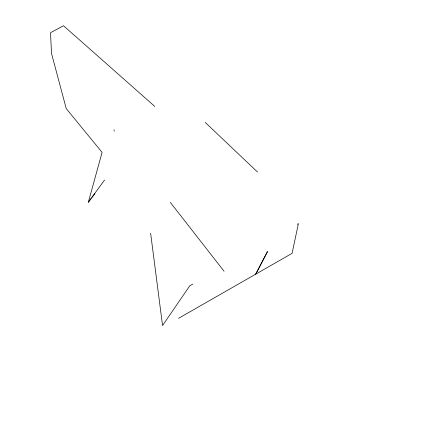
<?xml version="1.0" encoding="UTF-8"?>
<svg xmlns="http://www.w3.org/2000/svg" width="434" height="434" viewBox="0 0 434 434"><rect width="100%" height="100%" fill="white"/><g stroke="black" fill="none" stroke-linecap="round" stroke-linejoin="round"><path stroke-width="0.65" d="M91.178 198.517L88.319 202.222L102.093 152.372L66.228 108.581L51.5 53.393L50.518 32.729L63.51 25.731L154.824 106.476M267.344 251.612L255.724 274.152L267.599 251.639M88.319 202.222L104.545 180.039M91.997 197.454L94.862 193.748M297.257 224.275L298.402 223.586L292.071 253.353L178.526 318.339M192.799 284.102L189.842 285.718L162.555 325.543L150.62 233.194M205.222 122.426L257.508 172.021M170.35 202.439L224.069 271.261M113.963 129.858L114.261 131.155"/></g></svg>
